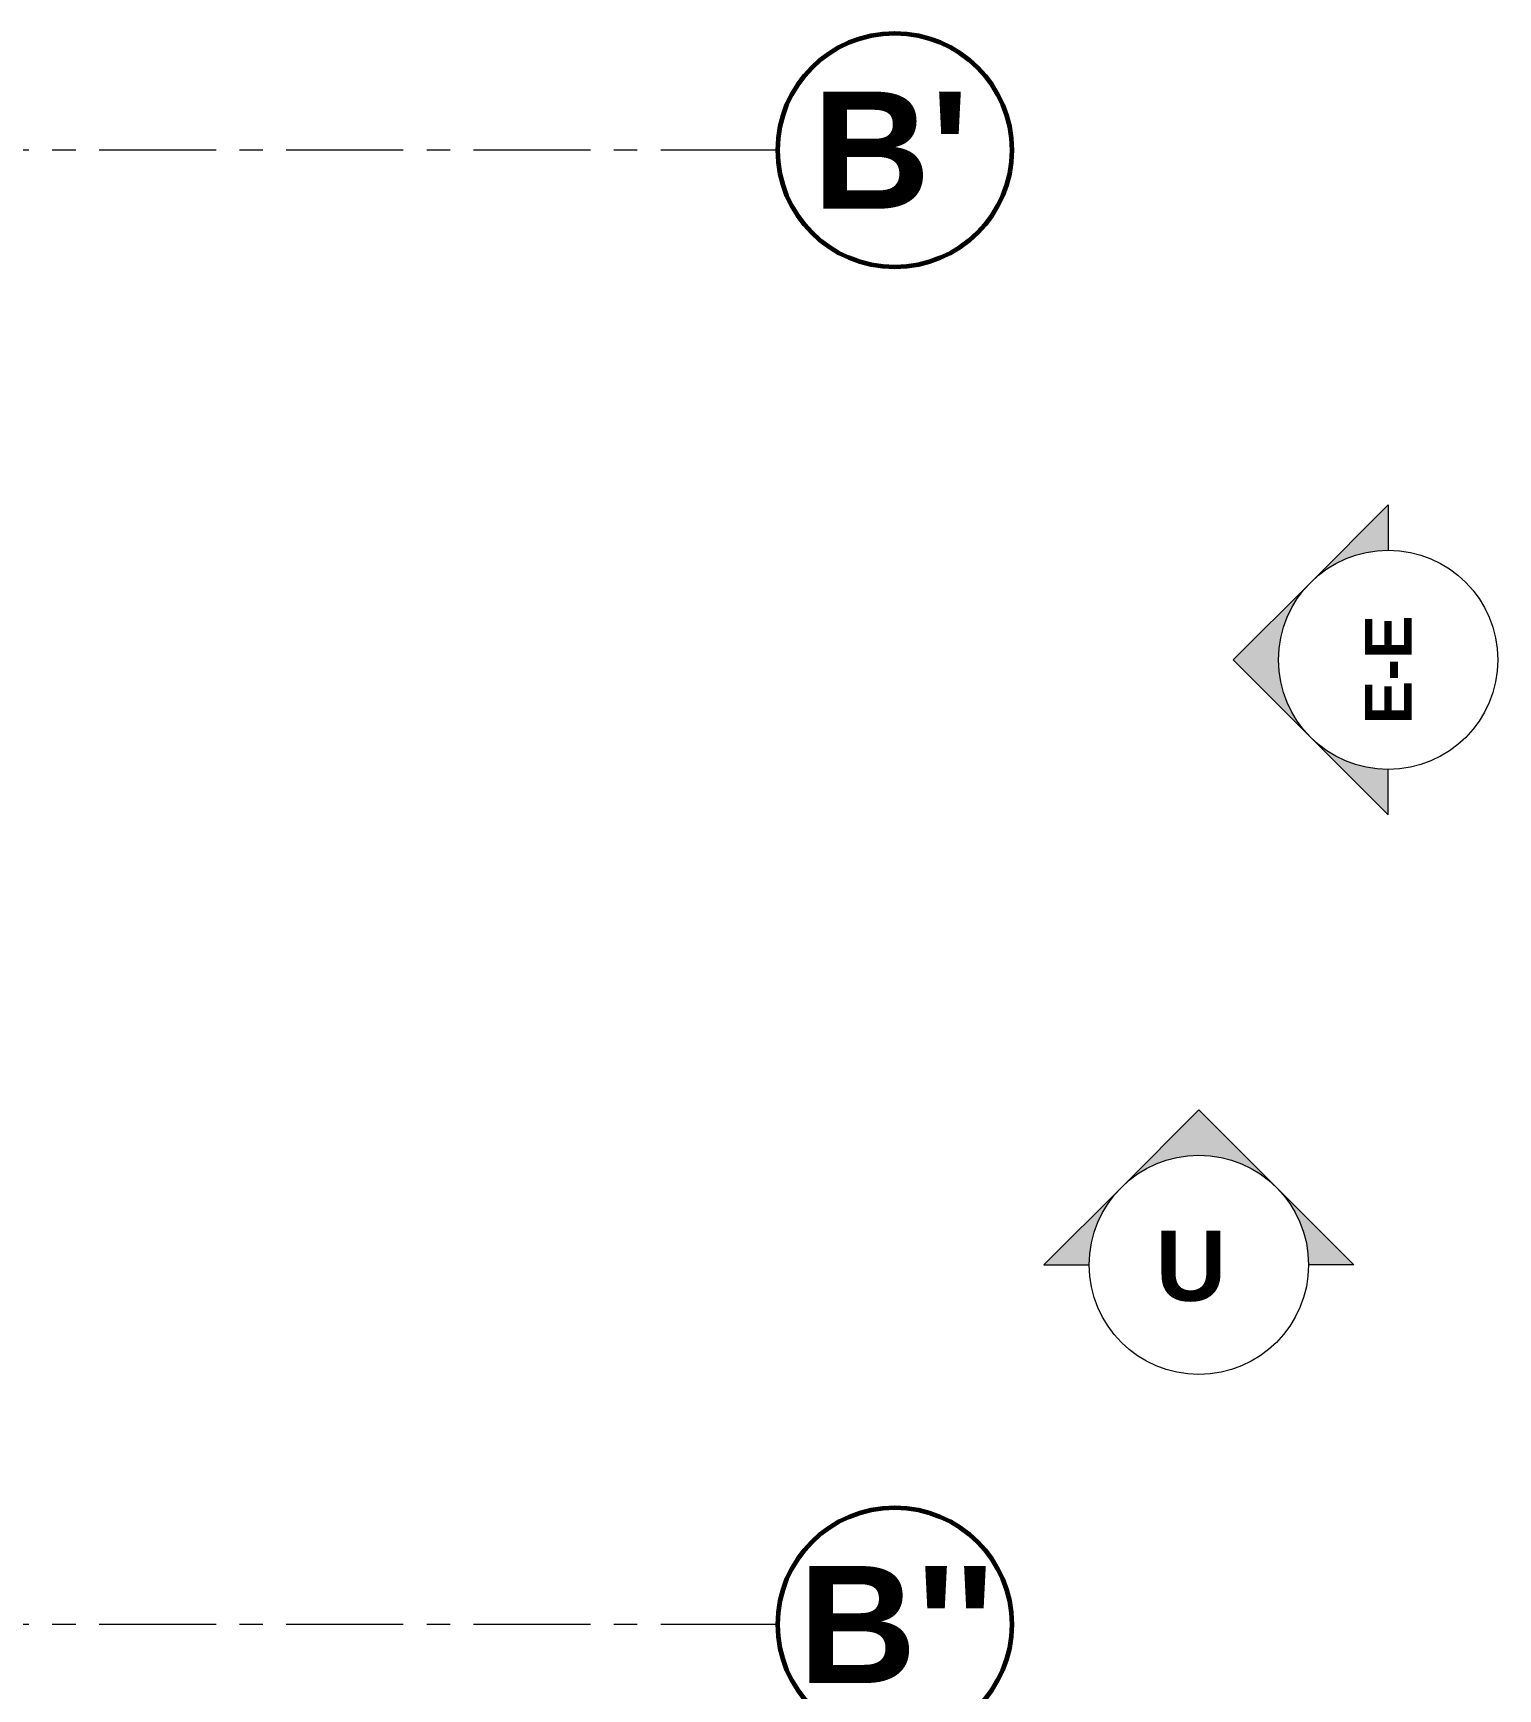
# Model space of a CAD drawing. Header units: inches. Extents: x -38 to 5698, y -33 to 92.
# Drawn here: x 329.89 to 336.15, y 20.13 to 27.2 of the extents above; entities that cross this region are included whole.
import ezdxf

# ---------------------------------------------------------------- set-up
doc = ezdxf.new("R2010")
doc.units = ezdxf.units.IN
doc.header["$MEASUREMENT"] = 0
doc.linetypes.add('Punto & Raya', pattern=[0.65, 0.5, -0.075, 0, -0.075])
for name, color, linetype in [('02 _ ARQ _ ALB _ Ejes Generales', 7, 'Continuous'), ('Marcador - Alzados', 7, 'Continuous'), ('Marcador - Secciones', 251, 'Continuous')]:
    doc.layers.add(name, color=color, linetype=linetype)
doc.styles.add('Estilo_Generado_1', font='swisseb.ttf')

msp = doc.modelspace()

# ---------------------------------------------------------------- hatches: boundary and pattern name
at = {"layer": 'Marcador - Alzados', "linetype": 'Continuous', "lineweight": 13}
for points in [[(335.6787, 25.1844), (335.3475, 24.8532, -0.198912), (335.6787, 24.9904)], [(335.3475, 24.8532), (335.0162, 24.5219), (335.3475, 24.1907, -0.414214)], [(335.6787, 23.8594), (335.6787, 24.0535, -0.198912), (335.3475, 24.1907)]]:
    msp.add_hatch(color=7, dxfattribs=at).paths.add_polyline_path(points)
at = {"layer": 'Marcador - Secciones', "linetype": 'Continuous', "lineweight": 13}
for points in [[(335.201, 22.2679), (334.8697, 22.5992), (334.5385, 22.2679, -0.414214)], [(334.2072, 21.9367), (334.4012, 21.9367, -0.198912), (334.5385, 22.2679)], [(335.5322, 21.9367), (335.201, 22.2679, -0.198912), (335.3382, 21.9367)]]:
    msp.add_hatch(color=7, dxfattribs=at).paths.add_polyline_path(points)

# ---------------------------------------------------------------- linework, layer by layer
at = {"layer": '02 _ ARQ _ ALB _ Ejes Generales', "color": 251, "linetype": 'Punto & Raya', "lineweight": 13}
for p, q in [((333.07, 26.7), (320.2385, 26.7)), ((333.07, 20.4), (320.2385, 20.4))]:
    msp.add_line(p, q, dxfattribs=at)
at = {"layer": '02 _ ARQ _ ALB _ Ejes Generales', "color": 7, "linetype": 'Continuous', "lineweight": 60}
for centre in [(333.57, 26.7), (333.57, 20.4)]:
    msp.add_circle(centre, 0.5, dxfattribs=at)
at = {"layer": 'Marcador - Alzados', "color": 7, "linetype": 'Continuous', "lineweight": 13, "flags": 128}
for points in [[(335.3475, 24.8532), (335.6787, 25.1844), (335.6787, 24.9904, 0.198912)], [(335.3475, 24.1907), (335.6787, 23.8594), (335.6787, 24.0535, -0.198912)]]:
    msp.add_lwpolyline(points, format="xyb", dxfattribs=at)
msp.add_lwpolyline([(335.3475, 24.1907), (335.0162, 24.5219), (335.3475, 24.8532)], dxfattribs=at)
at = {"layer": 'Marcador - Alzados', "color": 7, "linetype": 'Continuous', "lineweight": 13}
msp.add_circle((335.6787, 24.5219), 0.4685, dxfattribs=at)
at = {"layer": 'Marcador - Secciones', "color": 7, "linetype": 'Continuous', "lineweight": 13, "flags": 128}
msp.add_lwpolyline([(334.5385, 22.2679), (334.8697, 22.5992), (335.5322, 21.9367)], dxfattribs=at)
for points in [[(334.5385, 22.2679), (334.2072, 21.9367), (334.4012, 21.9367, -0.198912)], [(335.5322, 21.9367), (335.3382, 21.9367, 0.198912)]]:
    msp.add_lwpolyline(points, format="xyb", dxfattribs=at)
at = {"layer": 'Marcador - Secciones', "color": 7, "linetype": 'Continuous', "lineweight": 13}
msp.add_circle((334.8697, 21.9367), 0.4685, dxfattribs=at)

# ---------------------------------------------------------------- texts
at = {"layer": '02 _ ARQ _ ALB _ Ejes Generales', "color": 7, "lineweight": 30, "char_height": 0.5, "attachment_point": 1, "style": 'Estilo_Generado_1'}
for s, insert in [("\\A1;{\\pql;\\pt0;\\fSwis721 Ex BT|b1|i0|c0|p34;B'}", (333.218, 26.95)), ("\\A1;{\\pql;\\pt0;\\fSwis721 Ex BT|b1|i0|c0|p34;B''}", (333.1586, 20.65))]:
    msp.add_mtext(s, dxfattribs=dict(at, insert=insert))
at = {"layer": 'Marcador - Alzados', "color": 5, "lineweight": 35, "insert": (335.7787, 24.2467), "char_height": 0.2, "attachment_point": 7, "rotation": 90, "style": 'Estilo_Generado_1'}
msp.add_mtext('\\A1;{\\pql;\\pt0;\\fSwis721 Ex BT|b1|i0|c0|p34;E-E}', dxfattribs=at)
at = {"layer": 'Marcador - Secciones', "color": 5, "lineweight": 25, "insert": (334.6846, 21.7788), "char_height": 0.3, "attachment_point": 7, "style": 'Estilo_Generado_1'}
msp.add_mtext('\\A1;{\\pql;\\pt0;\\fSwis721 Ex BT|b1|i0|c0|p34;U}', dxfattribs=at)

doc.saveas('drawing.dxf')
